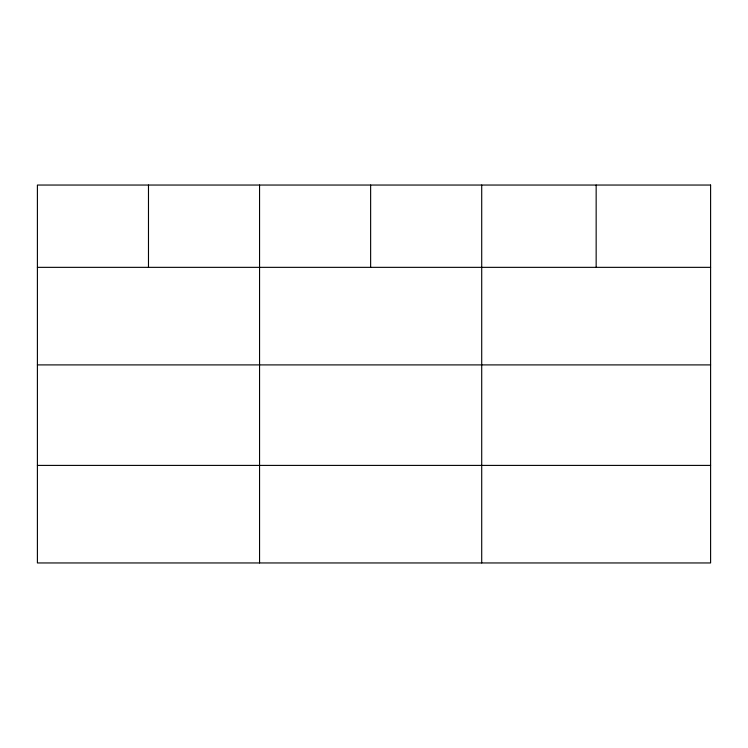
<?xml version="1.0" encoding="UTF-8"?>
<svg xmlns="http://www.w3.org/2000/svg" width="748" height="748" viewBox="0 0 748 748"><rect width="100%" height="100%" fill="white"/><g stroke="black" fill="none" stroke-linecap="round" stroke-linejoin="round"><path stroke-width="1.12" d="M37.4 267.345L710.6 267.345M37.4 364.902L710.6 364.902M37.4 465.406L710.6 465.406M596.156 185.046L596.156 267.345M481.712 185.046L481.712 562.954M370.634 185.046L370.634 267.345M259.556 185.046L259.556 562.954M148.478 185.046L148.478 267.345M710.6 185.046L37.4 185.046L37.4 562.954L710.6 562.954L710.6 185.046"/></g></svg>
